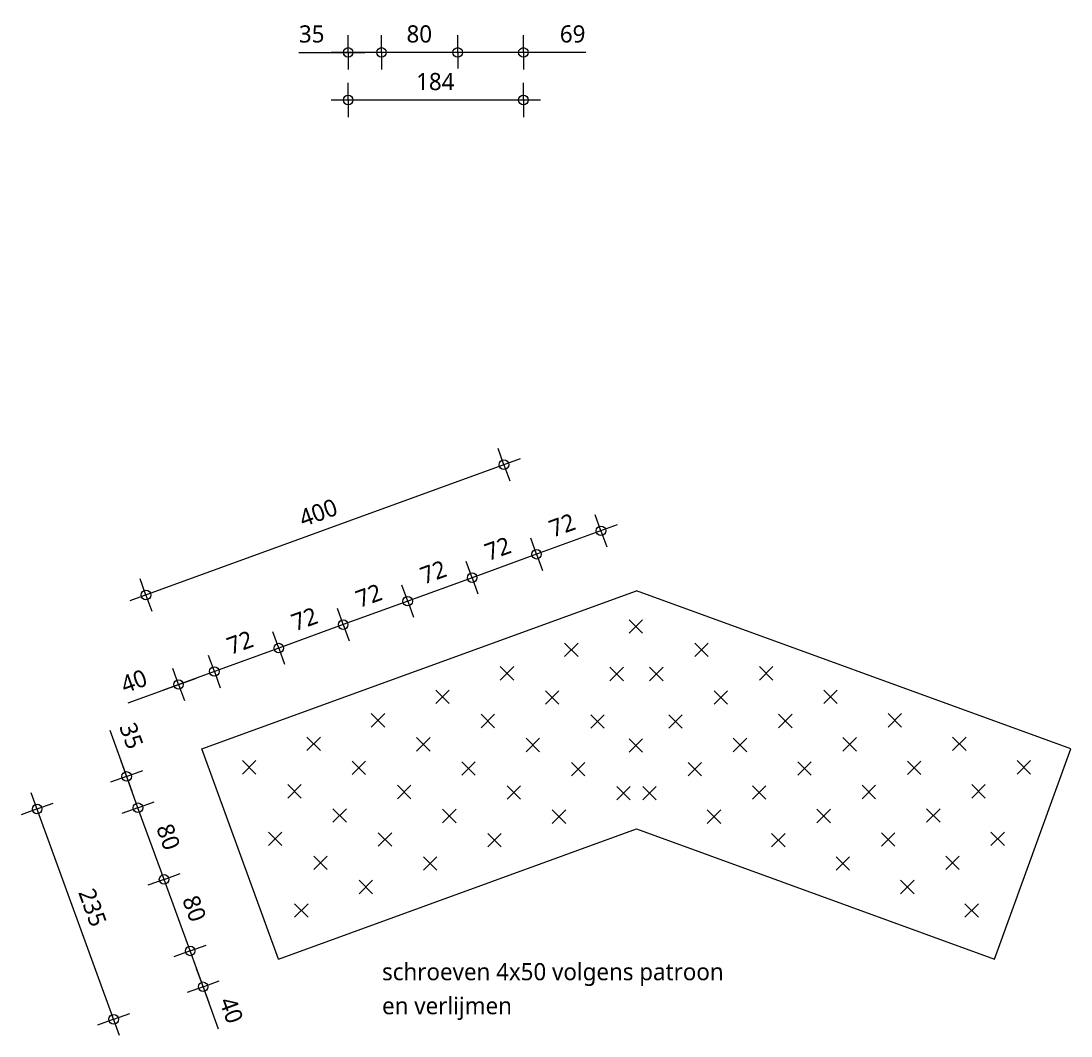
# Model space of a CAD drawing. Header units: millimetres. Extents: x -14163 to 55687, y -143 to 37302.
# Drawn here: x 6419 to 7522, y 4486 to 5551 of the extents above; entities that cross this region are included whole.
import ezdxf

# ---------------------------------------------------------------- set-up
doc = ezdxf.new("R2010")
doc.units = ezdxf.units.MM
for name, color, linetype, lineweight in [('A-ANNO-DIMS', 211, 'Continuous', 13), ('A-ANNO-DIMS-10', 211, 'Continuous', 13), ('A-DETL', 90, 'Continuous', 13), ('G-ANNO-TEXT', 231, 'Continuous', 13)]:
    doc.layers.add(name, color=color, linetype=linetype, lineweight=lineweight)
doc.styles.add('Segoe UI_2', font='segoeui.ttf', dxfattribs={"height": 18})
doc.dimstyles.new('1_8_mm', dxfattribs={"dimscale": 304.8, "dimtxt": 18.852551, "dimasz": 0.032808, "dimexe": 0.059055, "dimexo": 0.0625, "dimgap": 0.016404, "dimtad": 1, "dimdec": 0, "dimzin": 0, "dimdsep": 46, "dimtxsty": 'Segoe UI_2', "dimblk1": 'DOTBLANK', "dimblk2": 'DOTBLANK', "dimsah": 1, "dimcen": 0.09, "dimdle": 0.059055, "dimazin": 0, "dimtfac": 1, "dimtdec": 4, "dimtix": 1, "dimtmove": 0, "dimatfit": 3, "dimfxl": 0.059055, "dimfxlon": 1, "dimtvp": 1, "dimtfill": 1, "dimtolj": 1, "dimtzin": 0, "dimarcsym": 2})
doc.dimstyles.new('1_8_mm_1', dxfattribs={"dimscale": 304.8, "dimtxt": 18.852551, "dimasz": 0.032808, "dimexe": 0.059055, "dimexo": 0.0625, "dimgap": 0.016404, "dimtad": 1, "dimdec": 0, "dimzin": 0, "dimdsep": 46, "dimtxsty": 'Segoe UI_2', "dimblk1": 'DOTBLANK', "dimblk2": 'DOTBLANK', "dimsah": 1, "dimcen": 0.09, "dimdle": 0.059055, "dimazin": 0, "dimtfac": 1, "dimtdec": 4, "dimtix": 1, "dimtmove": 1, "dimatfit": 3, "dimfxl": 0.059055, "dimfxlon": 1, "dimtvp": 1, "dimtfill": 1, "dimtolj": 1, "dimtzin": 0, "dimarcsym": 2})

# ---------------------------------------------------------------- blocks, each defined once
blk = doc.blocks.new('DIMBLOCK31-Details Constructie')
at = {"layer": 'A-ANNO-DIMS-10'}
for p, q in [((7028.5, 5016.3), (7022.3, 5033.2)), ((7045.4, 5022.5), (6960.8, 4991.7)), ((6960.8, 4991.7), (6954.7, 5008.6)), ((7028.5, 5016.3), (7034.6, 4999.4)), ((6960.8, 4991.7), (6967, 4974.8))]:
    blk.add_line(p, q, dxfattribs=at)
for centre in [(7028.5, 5016.3), (6960.8, 4991.7)]:
    blk.add_circle(centre, 5, dxfattribs=at)
at = {"layer": 'A-ANNO-DIMS-10', "color": 0, "insert": (6972, 5026.1), "char_height": 18, "width": 32.906, "attachment_point": 1, "rotation": 20, "line_spacing_factor": 1.142579, "style": 'Segoe UI_2', "bg_fill": 3, "box_fill_scale": 1.25, "bg_fill_color": 9, "bg_fill_true_color": 13158600, "bg_fill_transparency": 0}
blk.add_mtext('72', dxfattribs=at)
blk = doc.blocks.new('_DotBlank')
at = {"color": 0, "linetype": 'ByBlock', "lineweight": -2}
blk.add_line((-0.5, 0), (-1, 0), dxfattribs=at)
blk.add_circle((0, 0), 0.5, dxfattribs=at)
blk = doc.blocks.new('DIMBLOCK32-Details Constructie')
at = {"layer": 'A-ANNO-DIMS-10'}
for p, q in [((6960.8, 4991.7), (6954.7, 5008.6)), ((6893.2, 4967.1), (6887, 4984)), ((6960.8, 4991.7), (6893.2, 4967.1)), ((6960.8, 4991.7), (6967, 4974.8)), ((6893.2, 4967.1), (6899.3, 4950.2))]:
    blk.add_line(p, q, dxfattribs=at)
for centre in [(6960.8, 4991.7), (6893.2, 4967.1)]:
    blk.add_circle(centre, 5, dxfattribs=at)
at = {"layer": 'A-ANNO-DIMS-10', "color": 0, "insert": (6904.4, 5001.5), "char_height": 18, "width": 32.906, "attachment_point": 1, "rotation": 20, "line_spacing_factor": 1.142579, "style": 'Segoe UI_2', "bg_fill": 3, "box_fill_scale": 1.25, "bg_fill_color": 9, "bg_fill_true_color": 13158600, "bg_fill_transparency": 0}
blk.add_mtext('72', dxfattribs=at)
blk = doc.blocks.new('DIMBLOCK33-Details Constructie')
at = {"layer": 'A-ANNO-DIMS-10'}
for p, q in [((6893.2, 4967.1), (6887, 4984)), ((6893.2, 4967.1), (6825.5, 4942.4)), ((6893.2, 4967.1), (6899.3, 4950.2)), ((6825.5, 4942.4), (6819.3, 4959.4)), ((6825.5, 4942.4), (6831.7, 4925.5))]:
    blk.add_line(p, q, dxfattribs=at)
for centre in [(6893.2, 4967.1), (6825.5, 4942.4)]:
    blk.add_circle(centre, 5, dxfattribs=at)
at = {"layer": 'A-ANNO-DIMS-10', "color": 0, "insert": (6836.7, 4976.8), "char_height": 18, "width": 32.906, "attachment_point": 1, "rotation": 20, "line_spacing_factor": 1.142579, "style": 'Segoe UI_2', "bg_fill": 3, "box_fill_scale": 1.25, "bg_fill_color": 9, "bg_fill_true_color": 13158600, "bg_fill_transparency": 0}
blk.add_mtext('72', dxfattribs=at)
blk = doc.blocks.new('DIMBLOCK34-Details Constructie')
at = {"layer": 'A-ANNO-DIMS-10'}
for p, q in [((6825.5, 4942.4), (6819.3, 4959.4)), ((6825.5, 4942.4), (6757.8, 4917.8)), ((6825.5, 4942.4), (6831.7, 4925.5)), ((6757.8, 4917.8), (6751.7, 4934.7)), ((6757.8, 4917.8), (6764, 4900.9))]:
    blk.add_line(p, q, dxfattribs=at)
for centre in [(6825.5, 4942.4), (6757.8, 4917.8)]:
    blk.add_circle(centre, 5, dxfattribs=at)
at = {"layer": 'A-ANNO-DIMS-10', "color": 0, "insert": (6769, 4952.2), "char_height": 18, "width": 32.906, "attachment_point": 1, "rotation": 20, "line_spacing_factor": 1.142579, "style": 'Segoe UI_2', "bg_fill": 3, "box_fill_scale": 1.25, "bg_fill_color": 9, "bg_fill_true_color": 13158600, "bg_fill_transparency": 0}
blk.add_mtext('72', dxfattribs=at)
blk = doc.blocks.new('DIMBLOCK35-Details Constructie')
at = {"layer": 'A-ANNO-DIMS-10'}
for p, q in [((6757.8, 4917.8), (6751.7, 4934.7)), ((6757.8, 4917.8), (6690.2, 4893.2)), ((6757.8, 4917.8), (6764, 4900.9)), ((6690.2, 4893.2), (6684, 4910.1)), ((6690.2, 4893.2), (6696.3, 4876.3))]:
    blk.add_line(p, q, dxfattribs=at)
for centre in [(6757.8, 4917.8), (6690.2, 4893.2)]:
    blk.add_circle(centre, 5, dxfattribs=at)
at = {"layer": 'A-ANNO-DIMS-10', "color": 0, "insert": (6701.4, 4927.6), "char_height": 18, "width": 32.906, "attachment_point": 1, "rotation": 20, "line_spacing_factor": 1.142579, "style": 'Segoe UI_2', "bg_fill": 3, "box_fill_scale": 1.25, "bg_fill_color": 9, "bg_fill_true_color": 13158600, "bg_fill_transparency": 0}
blk.add_mtext('72', dxfattribs=at)
blk = doc.blocks.new('DIMBLOCK36-Details Constructie')
at = {"layer": 'A-ANNO-DIMS-10'}
for p, q in [((6690.2, 4893.2), (6684, 4910.1)), ((6622.5, 4868.6), (6616.4, 4885.5)), ((6690.2, 4893.2), (6622.5, 4868.6)), ((6690.2, 4893.2), (6696.3, 4876.3)), ((6622.5, 4868.6), (6628.7, 4851.6))]:
    blk.add_line(p, q, dxfattribs=at)
for centre in [(6690.2, 4893.2), (6622.5, 4868.6)]:
    blk.add_circle(centre, 5, dxfattribs=at)
at = {"layer": 'A-ANNO-DIMS-10', "color": 0, "insert": (6633.7, 4903), "char_height": 18, "width": 32.906, "attachment_point": 1, "rotation": 20, "line_spacing_factor": 1.142579, "style": 'Segoe UI_2', "bg_fill": 3, "box_fill_scale": 1.25, "bg_fill_color": 9, "bg_fill_true_color": 13158600, "bg_fill_transparency": 0}
blk.add_mtext('72', dxfattribs=at)
blk = doc.blocks.new('DIMBLOCK37-Details Constructie')
at = {"layer": 'A-ANNO-DIMS-10'}
for p, q in [((6622.5, 4868.6), (6616.4, 4885.5)), ((6622.5, 4868.6), (6568, 4848.7)), ((6584.9, 4854.9), (6578.8, 4871.8)), ((6622.5, 4868.6), (6628.7, 4851.6)), ((6532.1, 4835.6), (6576.6, 4851.9)), ((6576.6, 4851.9), (6603.7, 4861.7)), ((6584.9, 4854.9), (6591.1, 4838))]:
    blk.add_line(p, q, dxfattribs=at)
for centre in [(6622.5, 4868.6), (6584.9, 4854.9)]:
    blk.add_circle(centre, 5, dxfattribs=at)
at = {"layer": 'A-ANNO-DIMS-10', "color": 0, "insert": (6522.3, 4862.4), "char_height": 18, "width": 32.906, "attachment_point": 1, "rotation": 20, "line_spacing_factor": 1.142579, "style": 'Segoe UI_2', "bg_fill": 3, "box_fill_scale": 1.25, "bg_fill_color": 9, "bg_fill_true_color": 13158600, "bg_fill_transparency": 0}
blk.add_mtext('40', dxfattribs=at)
blk = doc.blocks.new('DIMBLOCK38-Details Constructie')
at = {"layer": 'A-ANNO-DIMS-10'}
for p, q in [((6926.6, 5085.7), (6920.5, 5102.6)), ((6943.5, 5091.8), (6533.8, 4942.7)), ((6926.6, 5085.7), (6932.8, 5068.7)), ((6550.7, 4948.9), (6544.6, 4965.8)), ((6550.7, 4948.9), (6556.9, 4931.9))]:
    blk.add_line(p, q, dxfattribs=at)
for centre in [(6926.6, 5085.7), (6550.7, 4948.9)]:
    blk.add_circle(centre, 5, dxfattribs=at)
at = {"layer": 'A-ANNO-DIMS-10', "color": 0, "insert": (6709.6, 5037), "char_height": 18, "width": 49.359, "attachment_point": 1, "rotation": 20, "line_spacing_factor": 1.142579, "style": 'Segoe UI_2', "bg_fill": 3, "box_fill_scale": 1.25, "bg_fill_color": 9, "bg_fill_true_color": 13158600, "bg_fill_transparency": 0}
blk.add_mtext('400', dxfattribs=at)
blk = doc.blocks.new('DIMBLOCK39-Details Constructie')
at = {"layer": 'A-ANNO-DIMS-10'}
for p, q in [((6597.1, 4575.3), (6614, 4581.4)), ((6597.1, 4575.3), (6580.1, 4569.1)), ((6616.9, 4520.8), (6597.1, 4575.3)), ((6610.7, 4537.9), (6603.9, 4556.5)), ((6610.7, 4537.7), (6627.6, 4543.8)), ((6610.7, 4537.7), (6593.8, 4531.5)), ((6626.9, 4493.3), (6610.7, 4537.9))]:
    blk.add_line(p, q, dxfattribs=at)
for centre in [(6597.1, 4575.3), (6610.7, 4537.7)]:
    blk.add_circle(centre, 5, dxfattribs=at)
at = {"layer": 'A-ANNO-DIMS-10', "color": 0, "insert": (6644.3, 4528.8), "char_height": 18, "width": 32.906, "attachment_point": 1, "rotation": 290, "line_spacing_factor": 1.142579, "style": 'Segoe UI_2', "bg_fill": 3, "box_fill_scale": 1.25, "bg_fill_color": 9, "bg_fill_true_color": 13158600, "bg_fill_transparency": 0}
blk.add_mtext('40', dxfattribs=at)
blk = doc.blocks.new('DIMBLOCK40-Details Constructie')
at = {"layer": 'A-ANNO-DIMS-10'}
for p, q in [((6569.7, 4650.4), (6586.6, 4656.6)), ((6569.7, 4650.4), (6552.8, 4644.3)), ((6597.1, 4575.3), (6569.7, 4650.4)), ((6597.1, 4575.3), (6614, 4581.4)), ((6597.1, 4575.3), (6580.1, 4569.1))]:
    blk.add_line(p, q, dxfattribs=at)
for centre in [(6569.7, 4650.4), (6597.1, 4575.3)]:
    blk.add_circle(centre, 5, dxfattribs=at)
at = {"layer": 'A-ANNO-DIMS-10', "color": 0, "insert": (6605.4, 4635.5), "char_height": 18, "width": 32.906, "attachment_point": 1, "rotation": 290, "line_spacing_factor": 1.142579, "style": 'Segoe UI_2', "bg_fill": 3, "box_fill_scale": 1.25, "bg_fill_color": 9, "bg_fill_true_color": 13158600, "bg_fill_transparency": 0}
blk.add_mtext('80', dxfattribs=at)
blk = doc.blocks.new('DIMBLOCK41-Details Constructie')
at = {"layer": 'A-ANNO-DIMS-10'}
for p, q in [((6542.3, 4725.6), (6559.2, 4731.8)), ((6542.3, 4725.6), (6525.4, 4719.5)), ((6569.7, 4650.4), (6542.3, 4725.6)), ((6569.7, 4650.4), (6586.6, 4656.6)), ((6569.7, 4650.4), (6552.8, 4644.3))]:
    blk.add_line(p, q, dxfattribs=at)
for centre in [(6542.3, 4725.6), (6569.7, 4650.4)]:
    blk.add_circle(centre, 5, dxfattribs=at)
at = {"layer": 'A-ANNO-DIMS-10', "color": 0, "insert": (6578.1, 4710.7), "char_height": 18, "width": 32.906, "attachment_point": 1, "rotation": 290, "line_spacing_factor": 1.142579, "style": 'Segoe UI_2', "bg_fill": 3, "box_fill_scale": 1.25, "bg_fill_color": 9, "bg_fill_true_color": 13158600, "bg_fill_transparency": 0}
blk.add_mtext('80', dxfattribs=at)
blk = doc.blocks.new('DIMBLOCK42-Details Constructie')
at = {"layer": 'A-ANNO-DIMS-10'}
for p, q in [((6512.7, 4807.1), (6528.9, 4762.5)), ((6542.3, 4725.6), (6524.2, 4775.4)), ((6530.4, 4758.5), (6547.3, 4764.7)), ((6530.4, 4758.5), (6513.4, 4752.4)), ((6528.9, 4762.5), (6536.3, 4742.1)), ((6542.3, 4725.6), (6559.2, 4731.8)), ((6542.3, 4725.6), (6525.4, 4719.5))]:
    blk.add_line(p, q, dxfattribs=at)
for centre in [(6530.4, 4758.5), (6542.3, 4725.6)]:
    blk.add_circle(centre, 5, dxfattribs=at)
at = {"layer": 'A-ANNO-DIMS-10', "color": 0, "insert": (6539.4, 4816.8), "char_height": 18, "width": 32.906, "attachment_point": 1, "rotation": 290, "line_spacing_factor": 1.142579, "style": 'Segoe UI_2', "bg_fill": 3, "box_fill_scale": 1.25, "bg_fill_color": 9, "bg_fill_true_color": 13158600, "bg_fill_transparency": 0}
blk.add_mtext('35', dxfattribs=at)
blk = doc.blocks.new('DIMBLOCK43-Details Constructie')
at = {"layer": 'A-ANNO-DIMS-10'}
for p, q in [((6522.9, 4486.6), (6430.2, 4741.2)), ((6436.4, 4724.3), (6453.3, 4730.5)), ((6436.4, 4724.3), (6419.5, 4718.2)), ((6516.8, 4503.5), (6533.7, 4509.6)), ((6516.8, 4503.5), (6499.8, 4497.3))]:
    blk.add_line(p, q, dxfattribs=at)
for centre in [(6436.4, 4724.3), (6516.8, 4503.5)]:
    blk.add_circle(centre, 5, dxfattribs=at)
at = {"layer": 'A-ANNO-DIMS-10', "color": 0, "insert": (6496.3, 4643), "char_height": 18, "width": 49.359, "attachment_point": 1, "rotation": 290, "line_spacing_factor": 1.142579, "style": 'Segoe UI_2', "bg_fill": 3, "box_fill_scale": 1.25, "bg_fill_color": 9, "bg_fill_true_color": 13158600, "bg_fill_transparency": 0}
blk.add_mtext('235', dxfattribs=at)
blk = doc.blocks.new('DIMBLOCK85-Details Constructie')
at = {"layer": 'A-ANNO-DIMS-10'}
for p, q in [((6878, 5518.5), (6878, 5536.5)), ((6947, 5518.5), (6947, 5536.5)), ((6965, 5518.5), (6878, 5518.5)), ((6878, 5518.5), (6878, 5500.5)), ((6965.3, 5518.5), (6912.5, 5518.5)), ((6947, 5518.5), (6947, 5500.5)), ((7012.7, 5518.5), (6965.3, 5518.5))]:
    blk.add_line(p, q, dxfattribs=at)
for centre in [(6878, 5518.5), (6947, 5518.5)]:
    blk.add_circle(centre, 5, dxfattribs=at)
at = {"layer": 'A-ANNO-DIMS-10', "color": 0, "insert": (6985.3, 5546.9), "char_height": 18, "width": 32.906, "attachment_point": 1, "line_spacing_factor": 1.142579, "style": 'Segoe UI_2', "bg_fill": 3, "box_fill_scale": 1.25, "bg_fill_color": 9, "bg_fill_true_color": 13158600, "bg_fill_transparency": 0}
blk.add_mtext('69', dxfattribs=at)
blk = doc.blocks.new('DIMBLOCK86-Details Constructie')
at = {"layer": 'A-ANNO-DIMS-10'}
for p, q in [((6798, 5518.5), (6798, 5536.5)), ((6878, 5518.5), (6878, 5536.5)), ((6878, 5518.5), (6798, 5518.5)), ((6798, 5518.5), (6798, 5500.5)), ((6878, 5518.5), (6878, 5500.5))]:
    blk.add_line(p, q, dxfattribs=at)
for centre in [(6798, 5518.5), (6878, 5518.5)]:
    blk.add_circle(centre, 5, dxfattribs=at)
at = {"layer": 'A-ANNO-DIMS-10', "color": 0, "insert": (6824.3, 5546.9), "char_height": 18, "width": 32.906, "attachment_point": 1, "line_spacing_factor": 1.142579, "style": 'Segoe UI_2', "bg_fill": 3, "box_fill_scale": 1.25, "bg_fill_color": 9, "bg_fill_true_color": 13158600, "bg_fill_transparency": 0}
blk.add_mtext('80', dxfattribs=at)
blk = doc.blocks.new('DIMBLOCK87-Details Constructie')
at = {"layer": 'A-ANNO-DIMS-10'}
for p, q in [((6763, 5518.5), (6763, 5536.5)), ((6798, 5518.5), (6798, 5536.5)), ((6711.3, 5518.5), (6758.7, 5518.5)), ((6798, 5518.5), (6745, 5518.5)), ((6758.7, 5518.5), (6780.5, 5518.5)), ((6763, 5518.5), (6763, 5500.5)), ((6798, 5518.5), (6798, 5500.5))]:
    blk.add_line(p, q, dxfattribs=at)
for centre in [(6763, 5518.5), (6798, 5518.5)]:
    blk.add_circle(centre, 5, dxfattribs=at)
at = {"layer": 'A-ANNO-DIMS-10', "color": 0, "insert": (6711.3, 5546.9), "char_height": 18, "width": 32.906, "attachment_point": 1, "line_spacing_factor": 1.142579, "style": 'Segoe UI_2', "bg_fill": 3, "box_fill_scale": 1.25, "bg_fill_color": 9, "bg_fill_true_color": 13158600, "bg_fill_transparency": 0}
blk.add_mtext('35', dxfattribs=at)
blk = doc.blocks.new('DIMBLOCK88-Details Constructie')
at = {"layer": 'A-ANNO-DIMS-10'}
for p, q in [((6763, 5468.5), (6763, 5486.5)), ((6947, 5468.5), (6947, 5486.5)), ((6965, 5468.5), (6745, 5468.5)), ((6763, 5468.5), (6763, 5450.5)), ((6947, 5468.5), (6947, 5450.5))]:
    blk.add_line(p, q, dxfattribs=at)
for centre in [(6763, 5468.5), (6947, 5468.5)]:
    blk.add_circle(centre, 5, dxfattribs=at)
at = {"layer": 'A-ANNO-DIMS-10', "color": 0, "insert": (6834.4, 5496.9), "char_height": 18, "width": 49.359, "attachment_point": 1, "line_spacing_factor": 1.142579, "style": 'Segoe UI_2', "bg_fill": 3, "box_fill_scale": 1.25, "bg_fill_color": 9, "bg_fill_true_color": 13158600, "bg_fill_transparency": 0}
blk.add_mtext('184', dxfattribs=at)

msp = doc.modelspace()

# ---------------------------------------------------------------- linework, layer by layer
at = {"layer": 'A-DETL', "lineweight": 18}
for p, q in [((6609.5, 4787.3), (7065.8, 4953.4)), ((7522, 4787.3), (7065.8, 4953.4)), ((7058, 4908.8), (7072.1, 4922.9)), ((7072.1, 4908.8), (7058, 4922.9)), ((6990.3, 4884.2), (7004.4, 4898.3)), ((7004.4, 4884.2), (6990.3, 4898.3)), ((7141.2, 4884.2), (7127.1, 4898.3)), ((7127.1, 4884.2), (7141.2, 4898.3)), ((6922.6, 4859.5), (6936.8, 4873.7)), ((6936.8, 4859.5), (6922.6, 4873.7)), ((7208.9, 4859.5), (7194.8, 4873.7)), ((7194.8, 4859.5), (7208.9, 4873.7)), ((7037.8, 4858.9), (7052, 4873)), ((7052, 4858.9), (7037.8, 4873)), ((7093.7, 4858.9), (7079.6, 4873)), ((7079.6, 4858.9), (7093.7, 4873)), ((6855, 4834.9), (6869.1, 4849.1)), ((6869.1, 4834.9), (6855, 4849.1)), ((6970.2, 4834.3), (6984.3, 4848.4)), ((6984.3, 4834.3), (6970.2, 4848.4)), ((7161.4, 4834.3), (7147.3, 4848.4)), ((7147.3, 4834.3), (7161.4, 4848.4)), ((7276.6, 4834.9), (7262.4, 4849.1)), ((7262.4, 4834.9), (7276.6, 4849.1)), ((6787.3, 4810.3), (6801.5, 4824.4)), ((6801.5, 4810.3), (6787.3, 4824.4)), ((6902.5, 4809.6), (6916.6, 4823.8)), ((6916.6, 4809.6), (6902.5, 4823.8)), ((7017.7, 4809), (7031.8, 4823.1)), ((7031.8, 4809), (7017.7, 4823.1)), ((7113.9, 4809), (7099.7, 4823.1)), ((7099.7, 4809), (7113.9, 4823.1)), ((7229.1, 4809.6), (7214.9, 4823.8)), ((7214.9, 4809.6), (7229.1, 4823.8)), ((7344.2, 4810.3), (7330.1, 4824.4)), ((7330.1, 4810.3), (7344.2, 4824.4)), ((6719.7, 4785.7), (6733.8, 4799.8)), ((6733.8, 4785.7), (6719.7, 4799.8)), ((6834.8, 4785), (6849, 4799.2)), ((6849, 4785), (6834.8, 4799.2)), ((6950, 4784.4), (6964.1, 4798.5)), ((6964.1, 4784.4), (6950, 4798.5)), ((7058, 4783.8), (7072.1, 4797.9)), ((7072.1, 4783.8), (7058, 4797.9)), ((7181.5, 4784.4), (7167.4, 4798.5)), ((7167.4, 4784.4), (7181.5, 4798.5)), ((7296.7, 4785), (7282.6, 4799.2)), ((7282.6, 4785), (7296.7, 4799.2)), ((7411.9, 4785.7), (7397.7, 4799.8)), ((7397.7, 4785.7), (7411.9, 4799.8)), ((6689.9, 4566.5), (6609.5, 4787.3)), ((7441.7, 4566.5), (7522, 4787.3)), ((6652, 4761), (6666.2, 4775.2)), ((6666.2, 4761), (6652, 4775.2)), ((6767.2, 4760.4), (6781.3, 4774.5)), ((6781.3, 4760.4), (6767.2, 4774.5)), ((7364.4, 4760.4), (7350.2, 4774.5)), ((7350.2, 4760.4), (7364.4, 4774.5)), ((7479.5, 4761), (7465.4, 4775.2)), ((7465.4, 4761), (7479.5, 4775.2)), ((6882.3, 4759.7), (6896.5, 4773.9)), ((6896.5, 4759.7), (6882.3, 4773.9)), ((6997.5, 4759.1), (7011.7, 4773.2)), ((7011.7, 4759.1), (6997.5, 4773.2)), ((7134, 4759.1), (7119.9, 4773.2)), ((7119.9, 4759.1), (7134, 4773.2)), ((7249.2, 4759.7), (7235.1, 4773.9)), ((7235.1, 4759.7), (7249.2, 4773.9)), ((6699.5, 4735.8), (6713.7, 4749.9)), ((6713.7, 4735.8), (6699.5, 4749.9)), ((6814.7, 4735.1), (6828.8, 4749.3)), ((6828.8, 4735.1), (6814.7, 4749.3)), ((6929.9, 4734.5), (6944, 4748.6)), ((6944, 4734.5), (6929.9, 4748.6)), ((7045, 4733.8), (7059.2, 4748)), ((7059.2, 4733.8), (7045, 4748)), ((7086.5, 4733.8), (7072.4, 4748)), ((7072.4, 4733.8), (7086.5, 4748)), ((7201.7, 4734.5), (7187.6, 4748.6)), ((7187.6, 4734.5), (7201.7, 4748.6)), ((7316.9, 4735.1), (7302.7, 4749.3)), ((7302.7, 4735.1), (7316.9, 4749.3)), ((7432, 4735.8), (7417.9, 4749.9)), ((7417.9, 4735.8), (7432, 4749.9)), ((6747, 4710.5), (6761.2, 4724.6)), ((6761.2, 4710.5), (6747, 4724.6)), ((6862.2, 4709.8), (6876.3, 4724)), ((6876.3, 4709.8), (6862.2, 4724)), ((6977.4, 4709.2), (6991.5, 4723.3)), ((6991.5, 4709.2), (6977.4, 4723.3)), ((7154.2, 4709.2), (7140, 4723.3)), ((7140, 4709.2), (7154.2, 4723.3)), ((7269.4, 4709.8), (7255.2, 4724)), ((7255.2, 4709.8), (7269.4, 4724)), ((7384.5, 4710.5), (7370.4, 4724.6)), ((7370.4, 4710.5), (7384.5, 4724.6)), ((6679.4, 4685.9), (6693.5, 4700)), ((6693.5, 4685.9), (6679.4, 4700)), ((6689.9, 4566.5), (7065.8, 4703.3)), ((6794.5, 4685.2), (6808.7, 4699.4)), ((6808.7, 4685.2), (6794.5, 4699.4)), ((6909.7, 4684.6), (6923.8, 4698.7)), ((6923.8, 4684.6), (6909.7, 4698.7)), ((7065.8, 4703.3), (7441.7, 4566.5)), ((7221.8, 4684.6), (7207.7, 4698.7)), ((7207.7, 4684.6), (7221.8, 4698.7)), ((7337, 4685.2), (7322.9, 4699.4)), ((7322.9, 4685.2), (7337, 4699.4)), ((7452.2, 4685.9), (7438, 4700)), ((7438, 4685.9), (7452.2, 4700)), ((6726.9, 4660.6), (6741, 4674.7)), ((6741, 4660.6), (6726.9, 4674.7)), ((6842, 4659.9), (6856.2, 4674.1)), ((6856.2, 4659.9), (6842, 4674.1)), ((7289.5, 4659.9), (7275.4, 4674.1)), ((7275.4, 4659.9), (7289.5, 4674.1)), ((7404.7, 4660.6), (7390.5, 4674.7)), ((7390.5, 4660.6), (7404.7, 4674.7)), ((6774.4, 4635.3), (6788.5, 4649.5)), ((6788.5, 4635.3), (6774.4, 4649.5)), ((7357.2, 4635.3), (7343, 4649.5)), ((7343, 4635.3), (7357.2, 4649.5)), ((6706.7, 4610.7), (6720.9, 4624.8)), ((6720.9, 4610.7), (6706.7, 4624.8)), ((7424.8, 4610.7), (7410.7, 4624.8)), ((7410.7, 4610.7), (7424.8, 4624.8))]:
    msp.add_line(p, q, dxfattribs=at)

# ---------------------------------------------------------------- texts
at = {"layer": 'G-ANNO-TEXT', "color": 7, "char_height": 18, "attachment_point": 1, "style": 'Segoe UI_2'}
for s, insert, width in [('schroeven 4x50 volgens patroon', (6798.6, 4562.5), 460.169), ('en verlijmen', (6798.6, 4526.8), 173.966)]:
    msp.add_mtext(s, dxfattribs=dict(at, insert=insert, width=width))

# ---------------------------------------------------------------- dimensions: what is measured, and where the dimension line sits
at = {"layer": 'A-ANNO-DIMS'}
dim = msp.add_linear_dim(base=(6878, 5518.5), p1=(6947, 5536.5), p2=(6878, 5536.5), dimstyle='1_8_mm_1', override={"dimpost": '<>', "dimfxl": 69}, dxfattribs=at)
dim.commit()
dim.dimension.update_dxf_attribs({"geometry": 'DIMBLOCK85-Details Constructie', "text_midpoint": (7001.8, 5534.9), "dimtype": 160})
dim = msp.add_linear_dim(base=(6960.8, 4991.7), p1=(7034.6, 4999.4), p2=(6967, 4974.8), angle=20, dimstyle='1_8_mm', override={"dimpost": '<>', "dimfxl": 72}, dxfattribs=at)
dim.commit()
dim.dimension.update_dxf_attribs({"geometry": 'DIMBLOCK31-Details Constructie', "text_midpoint": (6989.8, 5017.3)})

# ---------------------------------------------------------------- next in the draw order: dimensions: what is measured, and where the dimension line sits
dim = msp.add_linear_dim(base=(6798, 5518.5), p1=(6878, 5536.5), p2=(6798, 5536.5), dimstyle='1_8_mm', override={"dimpost": '<>', "dimfxl": 80}, dxfattribs=at)
dim.commit()
dim.dimension.update_dxf_attribs({"geometry": 'DIMBLOCK86-Details Constructie', "text_midpoint": (6838, 5532.8)})
dim = msp.add_linear_dim(base=(6893.2, 4967.1), p1=(6967, 4974.8), p2=(6899.3, 4950.2), angle=20, dimstyle='1_8_mm', override={"dimpost": '<>', "dimfxl": 72}, dxfattribs=at)
dim.commit()
dim.dimension.update_dxf_attribs({"geometry": 'DIMBLOCK32-Details Constructie', "text_midpoint": (6922.1, 4992.7)})
dim = msp.add_linear_dim(base=(6597.1, 4575.3), p1=(6627.6, 4543.8), p2=(6614, 4581.4), angle=290, dimstyle='1_8_mm_1', override={"dimpost": '<>', "dimfxl": 40}, dxfattribs=at)
dim.commit()
dim.dimension.update_dxf_attribs({"geometry": 'DIMBLOCK39-Details Constructie', "text_midpoint": (6638.6, 4509.3), "dimtype": 160, "text_rotation": 290})

# ---------------------------------------------------------------- next in the draw order: dimensions: what is measured, and where the dimension line sits
dim = msp.add_linear_dim(base=(6763, 5518.5), p1=(6798, 5536.5), p2=(6763, 5536.5), dimstyle='1_8_mm_1', override={"dimpost": '<>', "dimfxl": 35}, dxfattribs=at)
dim.commit()
dim.dimension.update_dxf_attribs({"geometry": 'DIMBLOCK87-Details Constructie', "text_midpoint": (6727.8, 5534.9), "dimtype": 160})
for base, p1, p2, angle, override, picture, middle in [((6825.5, 4942.4), (6899.3, 4950.2), (6831.7, 4925.5), 20, {"dimpost": '<>', "dimfxl": 72}, 'DIMBLOCK33-Details Constructie', (6854.5, 4968)), ((6569.7, 4650.4), (6614, 4581.4), (6586.6, 4656.6), 290, {"dimpost": '<>', "dimfxl": 80}, 'DIMBLOCK40-Details Constructie', (6596.8, 4617.8))]:
    dim = msp.add_linear_dim(base=base, p1=p1, p2=p2, angle=angle, dimstyle='1_8_mm', override=override, dxfattribs=at)
    dim.commit()
    dim.dimension.update_dxf_attribs({"geometry": picture, "text_midpoint": middle})

# ---------------------------------------------------------------- next in the draw order: dimensions: what is measured, and where the dimension line sits
dim = msp.add_linear_dim(base=(6763, 5468.5), p1=(6947, 5486.5), p2=(6763, 5486.5), dimstyle='1_8_mm', override={"dimpost": '<>', "dimfxl": 184}, dxfattribs=at)
dim.commit()
dim.dimension.update_dxf_attribs({"geometry": 'DIMBLOCK88-Details Constructie', "text_midpoint": (6855, 5482.8)})
for base, p1, p2, angle, override, picture, middle in [((6757.8, 4917.8), (6831.7, 4925.5), (6764, 4900.9), 20, {"dimpost": '<>', "dimfxl": 72}, 'DIMBLOCK34-Details Constructie', (6786.8, 4943.4)), ((6542.3, 4725.6), (6586.6, 4656.6), (6559.2, 4731.8), 290, {"dimpost": '<>', "dimfxl": 80}, 'DIMBLOCK41-Details Constructie', (6569.5, 4692.9))]:
    dim = msp.add_linear_dim(base=base, p1=p1, p2=p2, angle=angle, dimstyle='1_8_mm', override=override, dxfattribs=at)
    dim.commit()
    dim.dimension.update_dxf_attribs({"geometry": picture, "text_midpoint": middle})

# ---------------------------------------------------------------- next in the draw order: dimensions: what is measured, and where the dimension line sits
dim = msp.add_linear_dim(base=(6690.2, 4893.2), p1=(6764, 4900.9), p2=(6696.3, 4876.3), angle=20, dimstyle='1_8_mm', override={"dimpost": '<>', "dimfxl": 72}, dxfattribs=at)
dim.commit()
dim.dimension.update_dxf_attribs({"geometry": 'DIMBLOCK35-Details Constructie', "text_midpoint": (6719.2, 4918.8)})
dim = msp.add_linear_dim(base=(6530.4, 4758.5), p1=(6559.2, 4731.8), p2=(6547.3, 4764.7), angle=290, dimstyle='1_8_mm_1', override={"dimpost": '<>', "dimfxl": 35}, dxfattribs=at)
dim.commit()
dim.dimension.update_dxf_attribs({"geometry": 'DIMBLOCK42-Details Constructie', "text_midpoint": (6533.8, 4797.3), "dimtype": 160, "text_rotation": 290})

# ---------------------------------------------------------------- next in the draw order: dimensions: what is measured, and where the dimension line sits
for base, p1, p2, angle, override, picture, middle in [((6550.7, 4948.9), (6932.8, 5068.7), (6556.9, 4931.9), 20, {"dimpost": '<>', "dimfxl": 400}, 'DIMBLOCK38-Details Constructie', (6733.8, 5030.7)), ((6622.5, 4868.6), (6696.3, 4876.3), (6628.7, 4851.6), 20, {"dimpost": '<>', "dimfxl": 72}, 'DIMBLOCK36-Details Constructie', (6651.5, 4894.2)), ((6436.4, 4724.3), (6533.7, 4509.6), (6453.3, 4730.5), 290, {"dimpost": '<>', "dimfxl": 235}, 'DIMBLOCK43-Details Constructie', (6490, 4618.8))]:
    dim = msp.add_linear_dim(base=base, p1=p1, p2=p2, angle=angle, dimstyle='1_8_mm', override=override, dxfattribs=at)
    dim.commit()
    dim.dimension.update_dxf_attribs({"geometry": picture, "text_midpoint": middle})

# ---------------------------------------------------------------- next in the draw order: dimensions: what is measured, and where the dimension line sits
dim = msp.add_linear_dim(base=(6584.9, 4854.9), p1=(6628.7, 4851.6), p2=(6591.1, 4838), angle=20, dimstyle='1_8_mm_1', override={"dimpost": '<>', "dimfxl": 40}, dxfattribs=at)
dim.commit()
dim.dimension.update_dxf_attribs({"geometry": 'DIMBLOCK37-Details Constructie', "text_midpoint": (6541.9, 4856.8), "dimtype": 160, "text_rotation": 20})

doc.saveas('drawing.dxf')
